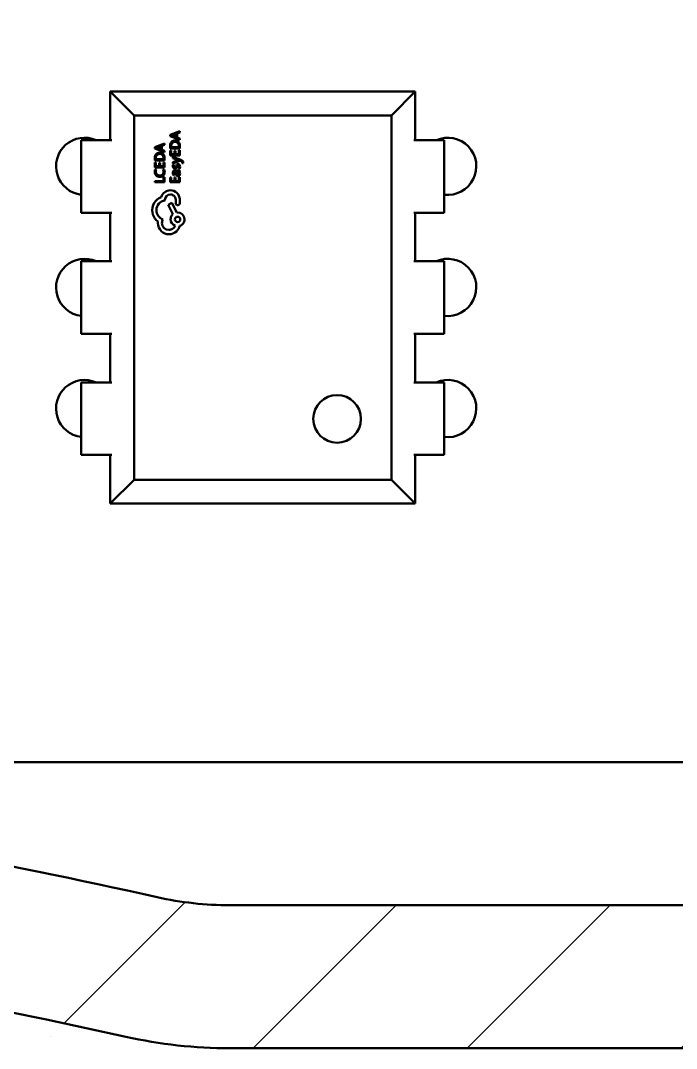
# Model space of a CAD drawing. Header units: millimetres. Extents: x 0 to 841, y 0 to 594.
# Drawn here: x 470.15 to 483.91, y 205.62 to 227.17 of the extents above; entities that cross this region are included whole.
import ezdxf

# ---------------------------------------------------------------- set-up
doc = ezdxf.new("R2010")
doc.units = ezdxf.units.MM
doc.layers.add('Hatch (ISO)', color=7, linetype='Continuous', lineweight=18)
doc.layers.add('Visible (ISO)', color=7, linetype='Continuous', lineweight=50)

msp = doc.modelspace()

# ---------------------------------------------------------------- hatches: boundary and pattern name
at = {"layer": 'Hatch (ISO)'}
h = msp.add_hatch(dxfattribs=at)
h.set_pattern_fill('ANSI31', color=256, scale=25.4, style=0)
h.set_pattern_definition([(45, (0, 0), (-2.245064, 2.245064), [])])
edge = h.paths.add_edge_path()
edge.add_ellipse((416.288, 307.621), major_axis=(-9.758, 2.186), ratio=1, start_angle=270, end_angle=282.6294)
edge.add_line((416.288, 317.621), (382.416, 317.621))
edge.add_ellipse((382.416, 312.621), major_axis=(-5, 0), ratio=1, start_angle=270, end_angle=360)
edge.add_line((377.416, 312.621), (377.416, 210.621))
edge.add_ellipse((382.416, 210.621), major_axis=(0, -5), ratio=1, start_angle=270, end_angle=360)
edge.add_line((382.416, 205.621), (416.288, 205.621))
edge.add_ellipse((416.288, 215.621), major_axis=(10, 0), ratio=1, start_angle=270, end_angle=282.6294)
edge.add_ellipse((445.416, 85.621), major_axis=(120.242, 26.942), ratio=1, start_angle=64.74122, end_angle=90, ccw=False)
edge.add_ellipse((474.544, 215.621), major_axis=(9.758, -2.186), ratio=1, start_angle=270, end_angle=282.6294)
edge.add_line((474.544, 205.621), (558.416, 205.621))
edge.add_ellipse((558.416, 210.621), major_axis=(5, 0), ratio=1, start_angle=270, end_angle=360)
edge.add_line((563.416, 210.621), (563.416, 312.621))
edge.add_ellipse((558.416, 312.621), major_axis=(0, 5), ratio=1, start_angle=270, end_angle=360)
edge.add_line((558.416, 317.621), (474.544, 317.621))
edge.add_ellipse((474.544, 307.621), major_axis=(-10, 0), ratio=1, start_angle=270, end_angle=282.6294)
edge.add_ellipse((445.416, 437.621), major_axis=(-120.242, -26.942), ratio=1, start_angle=64.74122, end_angle=90, ccw=False)
edge = h.paths.add_edge_path(flags=0)
edge.add_line((388.916, 208.621), (388.916, 210.621))
edge.add_ellipse((382.416, 210.621), major_axis=(0, 6.5), ratio=1, start_angle=270, end_angle=363.5049)
edge.add_line((382.019, 217.108), (380.416, 217.108))
edge.add_line((380.416, 217.108), (380.416, 221.814))
edge.add_spline(control_points=[(380.416, 221.814), (380.416, 222.421), (380.5, 223.145), (380.692, 224.324), (380.822, 224.956), (381.036, 226.225), (381.109, 226.863), (381.109, 228.037), (381.036, 228.675), (380.822, 229.944), (380.692, 230.576), (380.5, 231.755), (380.416, 232.479), (380.416, 233.086)], knot_values=[1.346639, 1.346639, 1.346639, 1.346639, 1.528836, 1.528836, 1.705012, 1.705012, 1.881187, 1.881187, 2.057362, 2.057362, 2.233538, 2.233538, 2.415734, 2.415734, 2.415734, 2.415734], degree=3, periodic=0)
edge.add_line((380.416, 233.086), (380.416, 241.621))
edge.add_ellipse((380.416, 244.121), major_axis=(2.5, 0), ratio=1, start_angle=270, end_angle=450)
edge.add_line((380.416, 246.621), (380.416, 276.621))
edge.add_ellipse((380.416, 279.121), major_axis=(2.5, 0), ratio=1, start_angle=270, end_angle=450)
edge.add_line((380.416, 281.621), (380.416, 306.121))
edge.add_line((380.416, 306.121), (382.489, 306.121))
edge.add_ellipse((382.416, 312.621), major_axis=(6.5, 0.073), ratio=1, start_angle=270, end_angle=359.355)
edge.add_line((388.916, 312.621), (388.916, 314.621))
edge.add_line((388.916, 314.621), (416.288, 314.621))
edge.add_ellipse((416.288, 307.621), major_axis=(7, 0), ratio=1, start_angle=77.3706, end_angle=90, ccw=False)
edge.add_ellipse((445.416, 437.621), major_axis=(123.169, -27.598), ratio=1, start_angle=270, end_angle=279.22446)
edge.add_ellipse((445.416, 311.397), major_axis=(-0.223, -7.497), ratio=1, start_angle=270, end_angle=453.4049)
edge.add_ellipse((445.416, 437.621), major_axis=(126.001, 7.497), ratio=1, start_angle=270, end_angle=279.22446)
edge.add_ellipse((474.544, 307.621), major_axis=(6.831, 1.531), ratio=1, start_angle=77.3706, end_angle=90, ccw=False)
edge.add_line((474.544, 314.621), (535.916, 314.621))
edge.add_ellipse((538.416, 314.621), major_axis=(0, -2.5), ratio=1, start_angle=270, end_angle=450)
edge.add_line((540.916, 314.621), (551.918, 314.621))
edge.add_line((551.918, 314.621), (551.918, 312.445))
edge.add_ellipse((558.416, 312.621), major_axis=(0.176, -6.498), ratio=1, start_angle=270, end_angle=359.0971)
edge.add_line((558.489, 306.121), (560.416, 306.121))
edge.add_line((560.416, 306.121), (560.416, 217.108))
edge.add_line((560.416, 217.108), (558.813, 217.108))
edge.add_ellipse((558.416, 210.621), major_axis=(-6.488, 0.397), ratio=1, start_angle=270, end_angle=361.9571)
edge.add_line((551.918, 210.796), (551.918, 208.621))
edge.add_line((551.918, 208.621), (540.916, 208.621))
edge.add_ellipse((538.416, 208.621), major_axis=(0, 2.5), ratio=1, start_angle=270, end_angle=450)
edge.add_line((535.916, 208.621), (474.544, 208.621))
edge.add_ellipse((474.544, 215.621), major_axis=(-7, 0), ratio=1, start_angle=77.3706, end_angle=90, ccw=False)
edge.add_ellipse((445.416, 85.621), major_axis=(-123.169, 27.598), ratio=1, start_angle=270, end_angle=279.22446)
edge.add_ellipse((445.416, 211.844), major_axis=(0.223, 7.497), ratio=1, start_angle=270, end_angle=453.4049)
edge.add_ellipse((445.416, 85.621), major_axis=(-126.001, -7.497), ratio=1, start_angle=270, end_angle=279.22446)
edge.add_ellipse((416.288, 215.621), major_axis=(-6.831, -1.531), ratio=1, start_angle=77.3706, end_angle=90, ccw=False)
edge.add_line((416.288, 208.621), (388.916, 208.621))
edge = h.paths.add_edge_path(flags=0)
edge.add_ellipse((557.666, 211.371), major_axis=(0, 2.172), ratio=1, start_angle=0, end_angle=360)
edge = h.paths.add_edge_path(flags=0)
edge.add_ellipse((557.666, 311.871), major_axis=(0, 2.172), ratio=1, start_angle=0, end_angle=360)
edge = h.paths.add_edge_path(flags=0)
edge.add_ellipse((383.166, 311.871), major_axis=(0, 2.172), ratio=1, start_angle=0, end_angle=360)
edge = h.paths.add_edge_path(flags=0)
edge.add_ellipse((383.166, 211.371), major_axis=(0, 2.172), ratio=1, start_angle=0, end_angle=360)
edge = h.paths.add_edge_path(flags=0)
edge.add_ellipse((445.416, 214.344), major_axis=(0, 2), ratio=1, start_angle=0, end_angle=360)
edge = h.paths.add_edge_path(flags=0)
edge.add_ellipse((445.416, 308.897), major_axis=(0, 2), ratio=1, start_angle=0, end_angle=360)

# ---------------------------------------------------------------- linework, layer by layer
at = {"layer": 'Visible (ISO)'}
for p, q in [((478.431, 225.684), (472.031, 225.684)), ((472.031, 225.684), (472.031, 224.664)), ((472.031, 225.684), (472.531, 225.184)), ((478.431, 225.684), (477.931, 225.184)), ((478.431, 224.664), (478.431, 225.684)), ((477.931, 225.184), (472.531, 225.184)), ((472.531, 225.184), (472.531, 217.544)), ((477.931, 217.544), (477.931, 225.184)), ((473.492, 224.852), (473.289, 224.774)), ((473.436, 224.802), (473.492, 224.823)), ((473.492, 224.823), (473.492, 224.852)), ((471.921, 224.664), (471.421, 224.664)), ((471.421, 224.664), (471.421, 223.144)), ((472.063, 224.664), (471.921, 224.664)), ((473.289, 224.774), (473.289, 224.746)), ((473.289, 224.746), (473.492, 224.669)), ((473.315, 224.76), (473.315, 224.759)), ((473.413, 224.794), (473.329, 224.763)), ((473.329, 224.756), (473.413, 224.725)), ((473.413, 224.725), (473.413, 224.794)), ((473.436, 224.717), (473.436, 224.802)), ((473.492, 224.698), (473.436, 224.717)), ((473.492, 224.669), (473.492, 224.698)), ((478.541, 224.664), (478.398, 224.664)), ((479.041, 224.664), (478.541, 224.664)), ((479.041, 224.664), (479.041, 223.144)), ((473.169, 224.597), (472.966, 224.519)), ((472.966, 224.519), (472.966, 224.491)), ((472.966, 224.491), (473.169, 224.414)), ((472.992, 224.505), (472.992, 224.505)), ((473.091, 224.539), (473.006, 224.508)), ((473.006, 224.501), (473.091, 224.471)), ((473.091, 224.471), (473.091, 224.539)), ((473.114, 224.547), (473.169, 224.568)), ((473.114, 224.462), (473.114, 224.547)), ((473.169, 224.443), (473.114, 224.462)), ((473.169, 224.568), (473.169, 224.597)), ((473.169, 224.414), (473.169, 224.443)), ((473.289, 224.55), (473.289, 224.492)), ((473.289, 224.492), (473.492, 224.492)), ((473.312, 224.449), (473.289, 224.449)), ((473.289, 224.449), (473.289, 224.344)), ((473.312, 224.549), (473.312, 224.518)), ((473.312, 224.518), (473.469, 224.518)), ((473.312, 224.37), (473.312, 224.449)), ((473.4, 224.443), (473.377, 224.443)), ((473.377, 224.443), (473.377, 224.37)), ((473.4, 224.37), (473.4, 224.443)), ((473.469, 224.518), (473.469, 224.548)), ((473.492, 224.453), (473.469, 224.453)), ((473.469, 224.453), (473.469, 224.37)), ((473.492, 224.492), (473.492, 224.548)), ((473.492, 224.344), (473.492, 224.453)), ((472.966, 224.295), (472.966, 224.237)), ((472.966, 224.237), (473.169, 224.237)), ((472.989, 224.194), (472.966, 224.194)), ((472.966, 224.194), (472.966, 224.089)), ((472.989, 224.294), (472.989, 224.263)), ((472.989, 224.263), (473.146, 224.263)), ((472.989, 224.116), (472.989, 224.194)), ((473.078, 224.188), (473.054, 224.188)), ((473.054, 224.188), (473.054, 224.116)), ((473.078, 224.116), (473.078, 224.188)), ((473.146, 224.263), (473.146, 224.293)), ((473.169, 224.199), (473.146, 224.199)), ((473.146, 224.199), (473.146, 224.116)), ((473.169, 224.237), (473.169, 224.293)), ((473.169, 224.089), (473.169, 224.199)), ((473.289, 224.344), (473.492, 224.344)), ((473.377, 224.37), (473.312, 224.37)), ((473.347, 224.316), (473.347, 224.29)), ((473.514, 224.251), (473.347, 224.316)), ((473.347, 224.29), (473.456, 224.25)), ((473.456, 224.244), (473.347, 224.206)), ((473.347, 224.177), (473.492, 224.234)), ((473.347, 224.206), (473.347, 224.177)), ((473.469, 224.37), (473.4, 224.37)), ((473.468, 224.247), (473.456, 224.244)), ((473.468, 224.247), (473.468, 224.247)), ((473.492, 224.234), (473.518, 224.223)), ((473.536, 224.182), (473.558, 224.182)), ((472.966, 224.089), (473.169, 224.089)), ((472.998, 224.049), (472.971, 224.049)), ((473.054, 224.116), (472.989, 224.116)), ((473.146, 224.116), (473.078, 224.116)), ((473.161, 224.049), (473.136, 224.049)), ((473.375, 224.157), (473.35, 224.157)), ((473.492, 224.031), (473.398, 224.031)), ((473.4, 224.006), (473.406, 223.963)), ((473.419, 224.006), (473.424, 223.972)), ((473.433, 224.006), (473.419, 224.006)), ((473.461, 224.066), (473.487, 224.066)), ((473.47, 224.005), (473.47, 224.006)), ((473.47, 224.006), (473.492, 224.006)), ((473.492, 224.006), (473.492, 224.031)), ((473.146, 223.807), (472.966, 223.807)), ((472.966, 223.807), (472.966, 223.781)), ((472.966, 223.781), (473.169, 223.781)), ((473.169, 223.888), (473.146, 223.888)), ((473.146, 223.888), (473.146, 223.807)), ((473.169, 223.781), (473.169, 223.888)), ((473.312, 223.885), (473.289, 223.885)), ((473.289, 223.885), (473.289, 223.781)), ((473.289, 223.781), (473.492, 223.781)), ((473.312, 223.807), (473.312, 223.885)), ((473.377, 223.807), (473.312, 223.807)), ((473.357, 223.929), (473.382, 223.929)), ((473.4, 223.88), (473.377, 223.88)), ((473.377, 223.88), (473.377, 223.807)), ((473.4, 223.807), (473.4, 223.88)), ((473.469, 223.807), (473.4, 223.807)), ((473.492, 223.89), (473.469, 223.89)), ((473.469, 223.89), (473.469, 223.807)), ((473.492, 223.781), (473.492, 223.89)), ((473.179, 223.4), (473.179, 223.412)), ((473.322, 223.352), (473.245, 223.308)), ((473.429, 223.15), (473.322, 223.352)), ((473.404, 223.42), (473.404, 223.355)), ((473.493, 223.344), (473.493, 223.429)), ((471.421, 223.144), (471.921, 223.144)), ((471.921, 223.144), (472.063, 223.144)), ((472.031, 223.144), (472.031, 222.124)), ((473.245, 223.308), (473.347, 223.114)), ((473.444, 223.15), (473.429, 223.15)), ((478.398, 223.144), (478.541, 223.144)), ((478.431, 222.124), (478.431, 223.144)), ((478.541, 223.144), (479.041, 223.144)), ((471.921, 222.124), (471.421, 222.124)), ((471.421, 222.124), (471.421, 220.604)), ((472.063, 222.124), (471.921, 222.124)), ((478.541, 222.124), (478.398, 222.124)), ((479.041, 222.124), (478.541, 222.124)), ((479.041, 222.124), (479.041, 220.604)), ((471.421, 220.604), (471.921, 220.604)), ((471.921, 220.604), (472.063, 220.604)), ((472.031, 220.604), (472.031, 219.584)), ((478.398, 220.604), (478.541, 220.604)), ((478.431, 219.584), (478.431, 220.604)), ((478.541, 220.604), (479.041, 220.604)), ((471.921, 219.584), (471.421, 219.584)), ((471.421, 219.584), (471.421, 218.064)), ((472.063, 219.584), (471.921, 219.584)), ((478.541, 219.584), (478.398, 219.584)), ((479.041, 219.584), (478.541, 219.584)), ((479.041, 219.584), (479.041, 218.064)), ((471.421, 218.064), (471.921, 218.064)), ((471.921, 218.064), (472.063, 218.064)), ((472.031, 218.064), (472.031, 217.044)), ((478.398, 218.064), (478.541, 218.064)), ((478.431, 217.044), (478.431, 218.064)), ((478.541, 218.064), (479.041, 218.064)), ((472.031, 217.044), (472.531, 217.544)), ((472.531, 217.544), (477.931, 217.544)), ((478.431, 217.044), (477.931, 217.544)), ((472.031, 217.044), (478.431, 217.044)), ((530.416, 211.621), (465.416, 211.621)), ((535.916, 208.621), (474.544, 208.621)), ((474.544, 205.621), (558.416, 205.621))]:
    msp.add_line(p, q, dxfattribs=at)
msp.add_circle((476.791, 218.82), 0.5, dxfattribs=at)
for centre, radius, start, end in [((471.493, 224.116), 0.6, 66.0922, 263.0865), ((479.113, 224.116), 0.6, 263.0865, 113.9075), ((471.493, 221.576), 0.6, 66.0922, 263.0865), ((479.113, 221.576), 0.6, 263.0865, 113.9075), ((471.493, 219.036), 0.6, 66.0922, 263.0866), ((479.113, 219.036), 0.6, 263.0866, 113.9075), ((445.416, 85.621), 126.223, 77.37061, 86.59507), ((445.416, 85.621), 123.223, 77.37061, 102.62939), ((474.544, 215.621), 7, 257.3706, 270), ((474.544, 215.621), 10, 257.3706, 270)]:
    msp.add_arc(centre, radius, start, end, dxfattribs=at)
for centre, major_axis, ratio, start_param, end_param in [((486.503, 214.788), (13.175, -9.816), 0.066126, 3.136953, 3.190818), ((476.823, 220.537), (-3.486, 4.077), 0.103718, 6.194741, 6.299185), ((459.487, 201.74), (13.956, 22.903), 0.058151, 6.266862, 6.318605), ((468.244, 218.044), (5.197, 6.57), 0.088029, 6.271455, 6.352716), ((465.552, 218.202), (7.9, 6.401), 0.081091, 6.217575, 6.290791), ((455.751, 213.519), (17.724, 11.092), 0.069256, 6.239872, 6.296552), ((459.165, 201.485), (13.956, 22.903), 0.058151, 6.266862, 6.318605), ((486.18, 214.533), (13.175, -9.816), 0.066126, 3.136953, 3.190818), ((476.5, 220.282), (-3.486, 4.077), 0.103718, 6.194741, 6.299185), ((467.921, 217.79), (5.197, 6.57), 0.088029, 6.271455, 6.352716), ((465.229, 217.947), (7.9, 6.401), 0.081091, 6.217575, 6.290791), ((455.429, 213.265), (17.724, 11.092), 0.069256, 6.239872, 6.296552), ((473.516, 224.242), (-0.0315, 0.0737), 0.416627, 3.605484, 3.914095), ((473.947, 222.858), (-0.959, 1.214), 0.183486, 0.098091, 0.22818), ((467.314, 227.294), (-5.826, 3.335), 0.097346, 3.111542, 3.197252), ((471.294, 222.973), (-1.842, -1.074), 0.20241, 3.024148, 3.145399), ((483.437, 215.671), (-10.067, 8.325), 0.041306, 6.233277, 6.317329), ((473.442, 224.242), (0.065, 0.148), 0.308323, 2.953667, 3.27707), ((473.035, 224.72), (-0.37, 0.65), 0.212187, 3.021435, 3.170188), ((473.664, 225.553), (0.271, 1.458), 0.038733, 3.205675, 3.341922), ((473.425, 224.867), (0.025, 0.797), 0.112393, 3.231673, 3.439607), ((473.442, 223.745), (-0.003, 0.415), 0.172865, 0.150241, 0.427799), ((474.617, 221.988), (-1.183, 2.172), 0.115, 6.220642, 6.309192), ((473.393, 223.824), (0.053, 0.31), 0.092739, 0.158987, 0.458158), ((472.64, 222.583), (0.831, 1.576), 0.138063, 6.211748, 6.35583), ((467.79, 215.446), (5.675, 8.689), 0.038112, 6.224894, 6.30807), ((472.513, 223.499), (0.958, 0.486), 0.178116, 6.193132, 6.3503), ((472.71, 224.513), (0.76, -0.564), 0.157797, 6.268864, 6.399838), ((469.822, 221.947), (3.667, 2.039), 0.103328, 6.225803, 6.3446), ((472.048, 222.912), (1.432, 1.239), 0.165872, 6.140655, 6.267037), ((468.688, 227.519), (4.799, -3.589), 0.081663, 6.275199, 6.344189), ((469.198, 226.755), (4.285, -2.696), 0.118939, 0.011679, 0.074684), ((467.035, 232.693), (-6.099, 8.779), 0.091427, 3.07816, 3.155207), ((473.826, 224.443), (0.391, 0.498), 0.179873, 3.117946, 3.28212), ((473.289, 223.413), (0.194, 0.059), 0.988956, 0.525582, 1.2729), ((473.247, 223.397), (0.237, 0.075), 0.895466, 6.08302, 6.754291), ((473.229, 223.208), (0.305, 0.093), 0.934799, 2.161009, 2.863779), ((473.15, 223.199), (0.115, 0.27), 0.837988, 0.664941, 1.170004), ((473.411, 223.239), (0.493, 0.103), 0.759986, 2.983563, 3.463545), ((473.298, 222.936), (0.261, 0.071), 0.926516, 2.894555, 3.629146), ((473.263, 222.92), (0.231, 0.013), 0.986122, 3.865476, 4.657271), ((473.27, 222.913), (0.2, 0.11), 0.961885, 4.194335, 4.952705), ((472.527, 223.371), (0.936, -0.567), 0.458145, 6.150337, 6.420277)]:
    msp.add_ellipse(centre, major_axis=major_axis, ratio=ratio, start_param=start_param, end_param=end_param, dxfattribs=at)
for points in [[(473.316, 224.627), (473.298, 224.606), (473.289, 224.581), (473.289, 224.55)], [(473.329, 224.763), (473.326, 224.762), (473.321, 224.761), (473.315, 224.76)], [(473.315, 224.759), (473.321, 224.758), (473.325, 224.757), (473.329, 224.756)], [(473.388, 224.657), (473.358, 224.657), (473.334, 224.647), (473.316, 224.627)], [(473.006, 224.508), (473.003, 224.507), (472.999, 224.506), (472.992, 224.505)], [(472.992, 224.505), (472.998, 224.504), (473.003, 224.502), (473.006, 224.501)], [(473.065, 224.403), (473.035, 224.403), (473.011, 224.392), (472.993, 224.372)], [(472.993, 224.372), (472.975, 224.352), (472.966, 224.326), (472.966, 224.295)], [(473.456, 224.25), (473.461, 224.249), (473.465, 224.248), (473.468, 224.247)], [(473.56, 224.199), (473.56, 224.221), (473.545, 224.238), (473.514, 224.251)], [(473.518, 224.223), (473.532, 224.217), (473.539, 224.208), (473.539, 224.197)], [(473.539, 224.197), (473.539, 224.192), (473.538, 224.187), (473.536, 224.182)], [(472.963, 224), (472.963, 223.97), (472.973, 223.945), (472.992, 223.926)], [(472.986, 224.001), (472.986, 224.018), (472.99, 224.034), (472.998, 224.049)], [(473.009, 223.945), (472.994, 223.959), (472.986, 223.978), (472.986, 224.001)], [(473.145, 223.922), (473.164, 223.94), (473.173, 223.963), (473.173, 223.992)], [(473.173, 223.992), (473.173, 224.015), (473.169, 224.034), (473.161, 224.049)], [(473.35, 224.157), (473.345, 224.146), (473.343, 224.135), (473.343, 224.122)], [(473.343, 224.122), (473.343, 224.107), (473.347, 224.093), (473.355, 224.082)], [(473.398, 224.031), (473.362, 224.031), (473.343, 224.014), (473.343, 223.979)], [(473.343, 223.979), (473.343, 223.96), (473.348, 223.943), (473.357, 223.929)], [(473.355, 224.082), (473.363, 224.071), (473.373, 224.066), (473.386, 224.066)], [(473.364, 224.12), (473.364, 224.134), (473.368, 224.146), (473.375, 224.157)], [(473.369, 224.1), (473.366, 224.105), (473.364, 224.112), (473.364, 224.12)], [(473.382, 223.929), (473.37, 223.943), (473.364, 223.959), (473.364, 223.976)], [(473.397, 224.098), (473.394, 224.094), (473.389, 224.092), (473.384, 224.092)], [(473.406, 223.963), (473.41, 223.931), (473.426, 223.914), (473.453, 223.914)], [(473.424, 223.972), (473.425, 223.96), (473.428, 223.952), (473.433, 223.947)], [(473.463, 223.995), (473.455, 224.002), (473.445, 224.006), (473.433, 224.006)], [(473.441, 224.131), (473.445, 224.135), (473.449, 224.138), (473.455, 224.138)], [(473.475, 224.108), (473.475, 224.093), (473.47, 224.079), (473.461, 224.066)], [(472.992, 223.926), (473.012, 223.906), (473.039, 223.896), (473.071, 223.896)], [(473.07, 223.924), (473.044, 223.924), (473.024, 223.931), (473.009, 223.945)], [(473.128, 223.944), (473.114, 223.93), (473.094, 223.924), (473.07, 223.924)], [(473.451, 223.94), (473.458, 223.94), (473.464, 223.943), (473.468, 223.948)], [(473.453, 223.914), (473.466, 223.914), (473.476, 223.919), (473.484, 223.927)], [(473.29, 223.614), (473.203, 223.613), (473.127, 223.553), (473.101, 223.471)], [(472.998, 223.198), (472.998, 223.302), (473.078, 223.389), (473.179, 223.4)], [(473.179, 223.412), (473.179, 223.474), (473.229, 223.524), (473.292, 223.524)], [(473.404, 223.355), (473.404, 223.352), (473.403, 223.35), (473.403, 223.347)], [(473.137, 223.004), (473.056, 223.031), (472.998, 223.107), (472.998, 223.198)], [(473.588, 223.005), (473.588, 223.085), (473.523, 223.15), (473.444, 223.15)], [(472.968, 223.023), (472.985, 222.998), (473.007, 222.978), (473.031, 222.959)], [(473.031, 222.959), (473.03, 222.948), (473.029, 222.937), (473.029, 222.926)], [(473.26, 222.783), (473.18, 222.783), (473.115, 222.848), (473.115, 222.927)], [(473.297, 223.005), (473.297, 222.943), (473.338, 222.89), (473.393, 222.869)]]:
    msp.add_open_spline(points, degree=3, dxfattribs=at)
for points, knots in [([(473.292, 223.524), (473.306, 223.524), (473.32, 223.522), (473.347, 223.511), (473.359, 223.504), (473.379, 223.485), (473.387, 223.474), (473.4, 223.449), (473.403, 223.435), (473.404, 223.42)], [-0.01699175, -0.01699175, -0.01699175, -0.01699175, -0.01265521, -0.01265521, -0.00847509, -0.00847509, -0.00431872, -0.00431872, 0, 0, 0, 0]), ([(473.403, 223.347), (473.403, 223.341), (473.404, 223.335), (473.409, 223.324), (473.412, 223.319), (473.42, 223.311), (473.425, 223.307), (473.436, 223.303), (473.442, 223.302), (473.448, 223.302)], [-0.007072605, -0.007072605, -0.007072605, -0.007072605, -0.005329969, -0.005329969, -0.003536303, -0.003536303, -0.001742637, -0.001742637, 0, 0, 0, 0]), ([(473.448, 223.302), (473.454, 223.302), (473.459, 223.303), (473.47, 223.307), (473.474, 223.31), (473.482, 223.318), (473.486, 223.322), (473.491, 223.333), (473.492, 223.338), (473.493, 223.344)], [-0.006766812, -0.006766812, -0.006766812, -0.006766812, -0.005056511, -0.005056511, -0.003378428, -0.003378428, -0.001706111, -0.001706111, 0, 0, 0, 0]), ([(473.347, 223.114), (473.339, 223.107), (473.332, 223.1), (473.32, 223.083), (473.315, 223.075), (473.306, 223.056), (473.303, 223.046), (473.299, 223.026), (473.297, 223.016), (473.297, 223.005)], [-0.01230739, -0.01230739, -0.01230739, -0.01230739, -0.00925962, -0.00925962, -0.00618826, -0.00618826, -0.00314454, -0.00314454, 0, 0, 0, 0]), ([(473.115, 222.927), (473.115, 222.941), (473.117, 222.954), (473.125, 222.98), (473.13, 222.992), (473.137, 223.004)], [-0.008002984, -0.008002984, -0.008002984, -0.008002984, -0.004044902, -0.004044902, 0, 0, 0, 0]), ([(473.501, 223.004), (473.501, 223.036), (473.475, 223.06), (473.445, 223.06), (473.413, 223.06), (473.389, 223.034), (473.389, 223.004)], [0, 0, 0, 0, 1, 1, 1, 2, 2, 2, 2]), ([(473.389, 223.004), (473.389, 222.974), (473.413, 222.948), (473.477, 222.948), (473.501, 222.974), (473.501, 223.004)], [2, 2, 2, 2, 3, 3, 4, 4, 4, 4]), ([(473.49, 222.868), (473.504, 222.873), (473.518, 222.88), (473.542, 222.897), (473.552, 222.908), (473.57, 222.932), (473.576, 222.946), (473.586, 222.975), (473.588, 222.99), (473.588, 223.005)], [-0.01812432, -0.01812432, -0.01812432, -0.01812432, -0.01358729, -0.01358729, -0.00910591, -0.00910591, -0.00463177, -0.00463177, 0, 0, 0, 0]), ([(473.393, 222.869), (473.387, 222.857), (473.379, 222.845), (473.361, 222.823), (473.35, 222.814), (473.327, 222.799), (473.315, 222.793), (473.288, 222.785), (473.274, 222.783), (473.26, 222.783)], [-0.01682851, -0.01682851, -0.01682851, -0.01682851, -0.01258407, -0.01258407, -0.00835385, -0.00835385, -0.00424984, -0.00424984, 0, 0, 0, 0])]:
    msp.add_open_spline(points, degree=3, knots=knots, dxfattribs=at)

doc.saveas('drawing.dxf')
